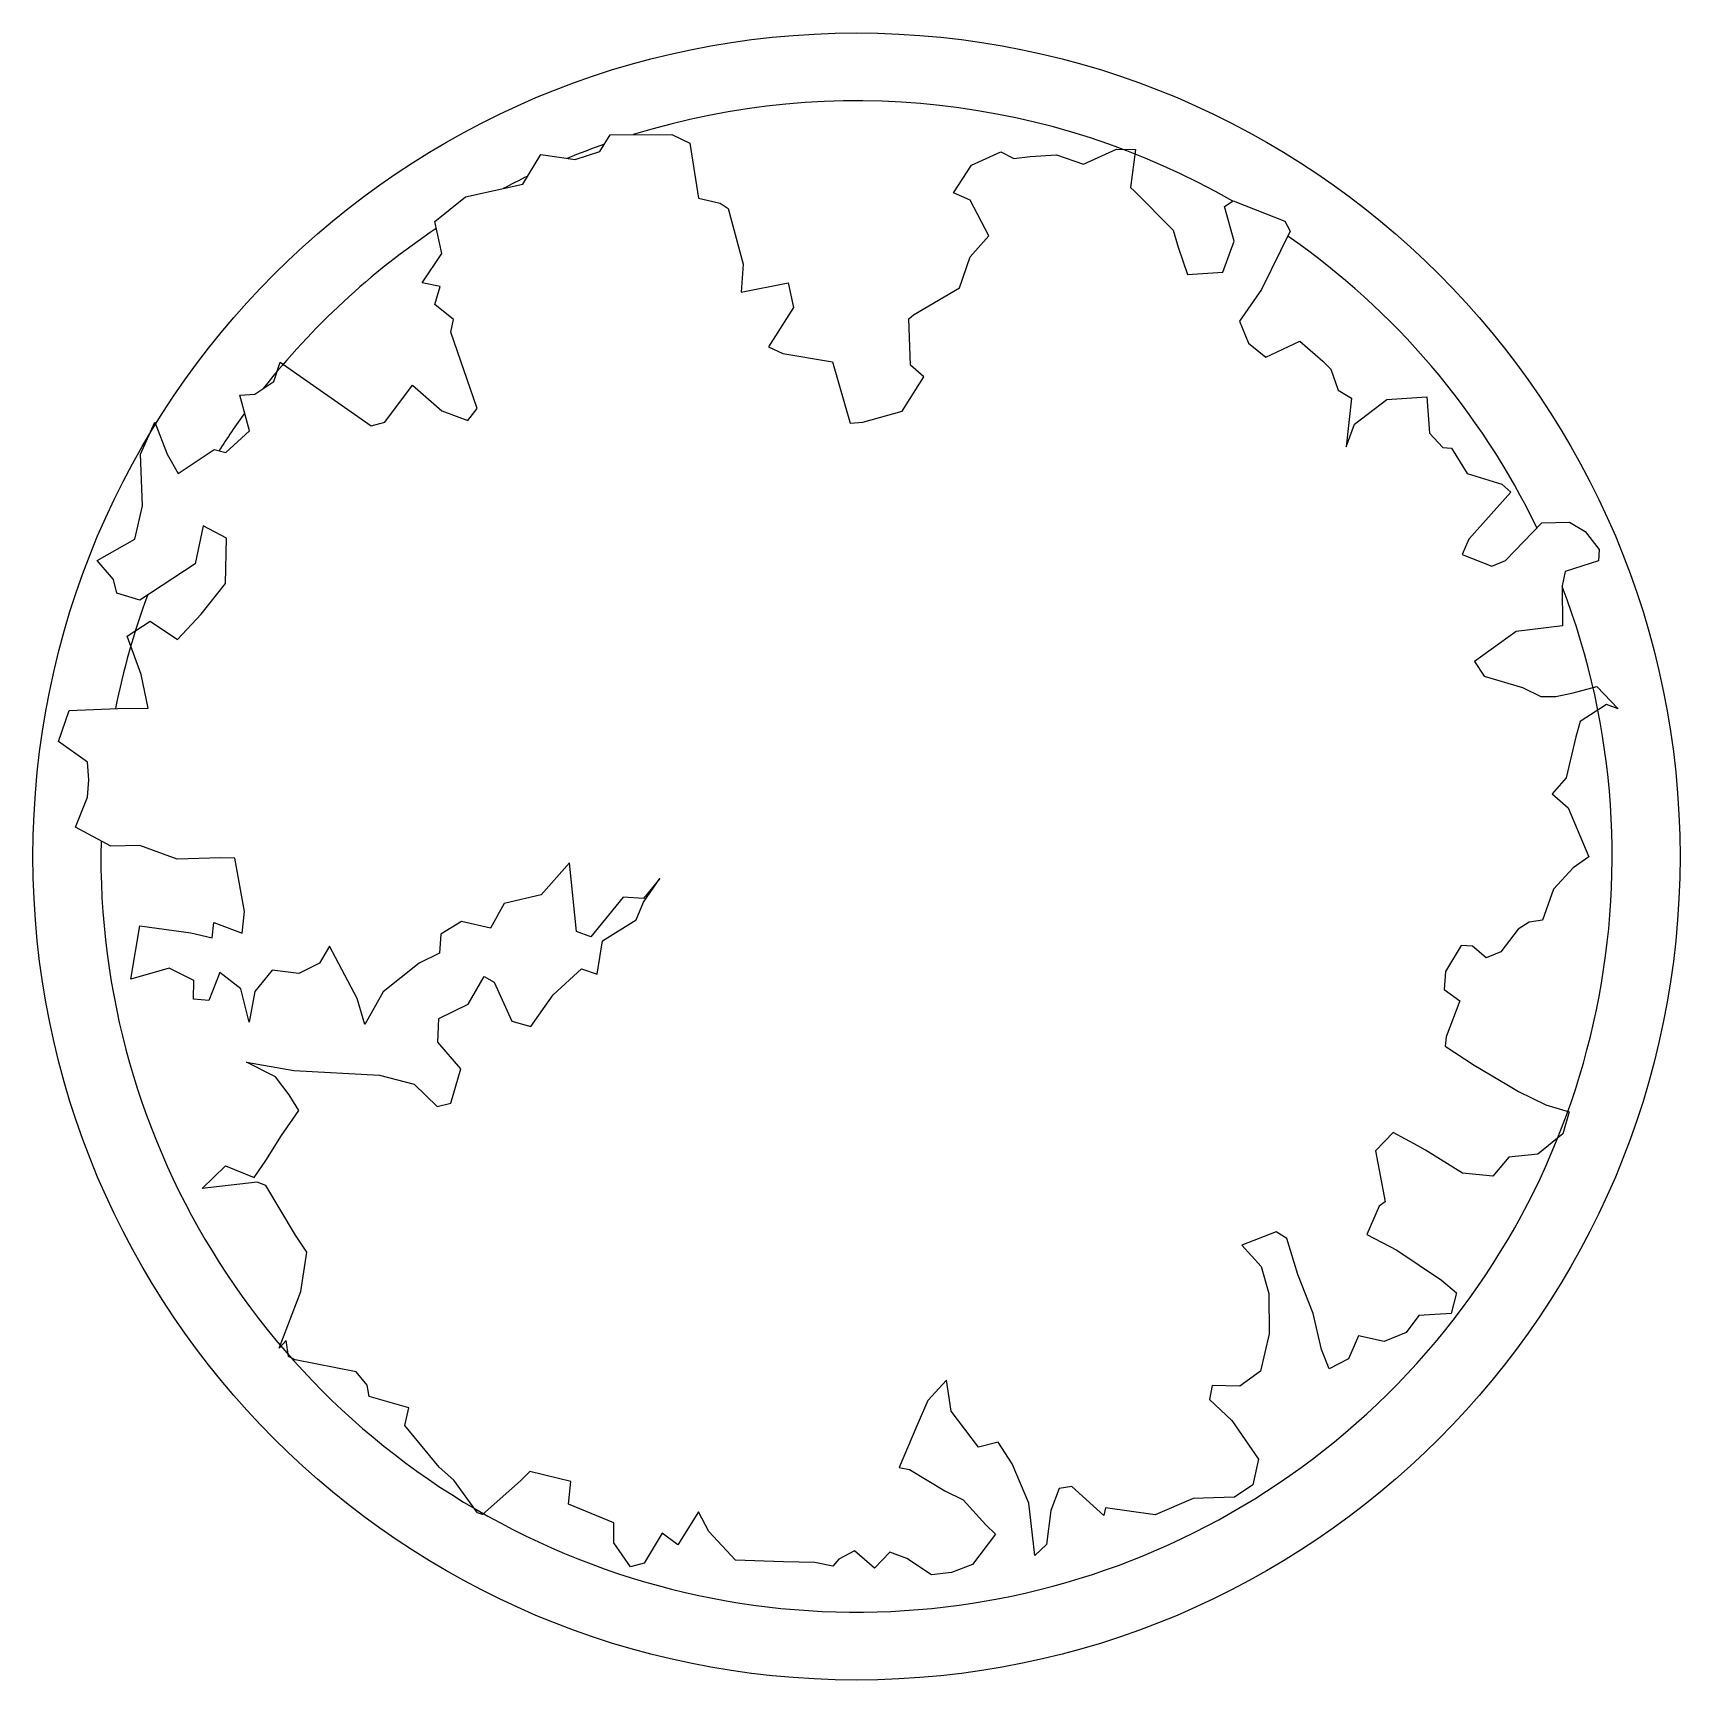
# Model space of a CAD drawing. Extents: x -0.364 to 0.364, y -0.364 to 0.364.
import ezdxf

# ---------------------------------------------------------------- set-up
doc = ezdxf.new("R2010")
doc.units = 0
doc.header["$LTSCALE"] = 0.5
doc.layers.add('P-ARVORE', color=7, linetype='CONTINUOUS')

msp = doc.modelspace()

# ---------------------------------------------------------------- linework, layer by layer
at = {"layer": 'P-ARVORE', "color": 0}
msp.add_lwpolyline([(-0.08689, -0.00968), (-0.09414, -0.01848), (-0.10301, -0.01789), (-0.11736, -0.03549), (-0.12369, -0.03307), (-0.12683, -0.00278), (-0.13924, -0.01692), (-0.15564, -0.02082), (-0.1616, -0.03171), (-0.17446, -0.02871), (-0.18359, -0.03431), (-0.18421, -0.04268), (-0.19325, -0.0471), (-0.20909, -0.0598), (-0.20909, -0.0598), (-0.21715, -0.07415), (-0.22056, -0.06271), (-0.23273, -0.03968), (-0.23724, -0.04714), (-0.24627, -0.05172), (-0.25804, -0.05016), (-0.26575, -0.05966), (-0.26821, -0.07315), (-0.272, -0.0584), (-0.2813, -0.05117), (-0.28615, -0.06365), (-0.29286, -0.06309), (-0.29273, -0.05475), (-0.30359, -0.04929), (-0.32059, -0.05423), (-0.31663, -0.03065), (-0.29411, -0.03368), (-0.28463, -0.03589), (-0.2839, -0.02918), (-0.27143, -0.03387), (-0.27039, -0.0243), (-0.27459, -0.00075), (-0.28076, -0.00065), (-0.30005, -0.00124), (-0.31661, 0.00484), (-0.32942, 0.00451), (-0.34497, 0.01299), (-0.33966, 0.02617), (-0.33916, 0.03387), (-0.33967, 0.04167), (-0.35243, 0.05083), (-0.34782, 0.06446), (-0.32622, 0.06537), (-0.3129, 0.06557), (-0.31603, 0.08036), (-0.32214, 0.0973), (-0.31207, 0.10395), (-0.29988, 0.09591), (-0.28945, 0.10709), (-0.27867, 0.12062), (-0.27831, 0.14064), (-0.28866, 0.14613), (-0.29206, 0.12925), (-0.3165, 0.11316), (-0.32671, 0.11633), (-0.32827, 0.12239), (-0.33548, 0.13075), (-0.31877, 0.14017), (-0.31539, 0.15489), (-0.31621, 0.17766), (-0.30997, 0.1919), (-0.30455, 0.17776), (-0.29966, 0.16924), (-0.28369, 0.17978), (-0.2786, 0.17845), (-0.26806, 0.18797), (-0.27243, 0.20384), (-0.26579, 0.20428), (-0.25732, 0.20983), (-0.25454, 0.21834), (-0.21439, 0.1903), (-0.20833, 0.19186), (-0.19606, 0.20815), (-0.18316, 0.19683), (-0.17172, 0.19258), (-0.16756, 0.19785), (-0.17926, 0.23158), (-0.17795, 0.23716), (-0.18622, 0.24379), (-0.18391, 0.25177), (-0.19184, 0.25342), (-0.18319, 0.26631), (-0.18627, 0.28044), (-0.17265, 0.29133), (-0.14736, 0.29697), (-0.13939, 0.31016), (-0.12424, 0.30781), (-0.12424, 0.30781), (-0.11331, 0.31136), (-0.10879, 0.31881), (-0.08164, 0.31892), (-0.07356, 0.31511), (-0.06982, 0.29086), (-0.06017, 0.28866), (-0.05668, 0.28622), (-0.05008, 0.26166), (-0.05094, 0.24927), (-0.03022, 0.25345), (-0.02784, 0.24244), (-0.03887, 0.22506), (-0.03251, 0.22214), (-0.01062, 0.21857), (-0.00285, 0.19142), (0.00279, 0.19179), (0.02013, 0.19675), (0.02981, 0.21188), (0.02381, 0.21698), (0.02314, 0.23744), (0.02519, 0.23923), (0.04557, 0.25123), (0.05018, 0.26486), (0.0584, 0.27422), (0.05022, 0.28985), (0.04284, 0.29321), (0.05087, 0.30539), (0.06382, 0.31124), (0.06952, 0.30827), (0.07678, 0.30925), (0.0884, 0.31), (0.10034, 0.30578), (0.1149, 0.3124), (0.12324, 0.31228), (0.121, 0.29547), (0.12277, 0.29392), (0.13989, 0.2767), (0.14205, 0.26918), (0.14617, 0.25712), (0.16176, 0.25813), (0.16687, 0.2718), (0.16254, 0.28718), (0.16638, 0.28959), (0.18913, 0.28058), (0.19157, 0.27624), (0.17893, 0.25042), (0.16917, 0.23645), (0.17314, 0.22672), (0.18087, 0.22055), (0.1959, 0.2277), (0.20598, 0.21886), (0.20955, 0.21526), (0.21282, 0.20597), (0.21871, 0.20252), (0.21627, 0.18102), (0.21996, 0.19094), (0.23424, 0.20187), (0.252, 0.20303), (0.25305, 0.18693), (0.25896, 0.18065), (0.2628, 0.1804), (0.2697, 0.16919), (0.285, 0.16452), (0.28907, 0.16095), (0.27042, 0.14024), (0.26753, 0.13339), (0.2807, 0.12825), (0.2867, 0.13081), (0.30278, 0.14735), (0.31493, 0.14764), (0.32186, 0.1436), (0.32804, 0.13567), (0.3277, 0.13065), (0.31301, 0.12586), (0.31175, 0.11961), (0.31191, 0.10196), (0.31191, 0.10196), (0.29141, 0.09946), (0.29141, 0.09946), (0.27295, 0.08609), (0.2772, 0.0797), (0.29419, 0.07464), (0.30228, 0.07067), (0.30895, 0.07061), (0.31651, 0.07226), (0.32699, 0.07511), (0.33646, 0.06523), (0.33134, 0.06707), (0.31966, 0.05964), (0.31777, 0.05285), (0.31345, 0.03474), (0.30725, 0.02767), (0.31432, 0.02147), (0.32355, -0.00009), (0.31655, -0.00505), (0.30783, -0.01445), (0.30305, -0.02809), (0.29711, -0.02897), (0.29232, -0.03212), (0.28464, -0.04212), (0.27814, -0.04471), (0.27214, -0.0396), (0.26712, -0.03926), (0.26021, -0.05087), (0.25956, -0.05875), (0.26655, -0.06379), (0.26043, -0.07969), (0.26002, -0.08371), (0.2729, -0.0922), (0.28729, -0.10076), (0.29249, -0.10376), (0.30453, -0.10964), (0.31474, -0.11281), (0.31204, -0.12248), (0.30096, -0.13153), (0.28822, -0.13286), (0.28109, -0.14116), (0.26768, -0.13987), (0.25136, -0.12977), (0.2479, -0.12783), (0.23701, -0.12187), (0.22922, -0.13004), (0.23352, -0.15259), (0.2308, -0.15443), (0.22546, -0.16695), (0.23874, -0.17391), (0.25843, -0.18712), (0.26496, -0.1927), (0.26272, -0.20184), (0.24845, -0.20277), (0.24278, -0.21031), (0.23304, -0.21427), (0.22171, -0.21168), (0.21738, -0.22196), (0.20883, -0.22635), (0.20544, -0.21774), (0.20173, -0.20182), (0.19495, -0.1846), (0.19008, -0.16875), (0.18539, -0.16572), (0.17028, -0.17171), (0.17873, -0.18115), (0.18217, -0.19309), (0.18233, -0.21091), (0.1784, -0.22733), (0.16933, -0.23392), (0.15716, -0.23371), (0.15589, -0.2398), (0.16583, -0.24915), (0.1776, -0.26621), (0.17501, -0.27754), (0.16704, -0.28306), (0.14874, -0.28358), (0.13189, -0.29085), (0.11003, -0.28777), (0.10925, -0.29116), (0.09508, -0.27825), (0.08947, -0.27912), (0.08577, -0.28885), (0.08392, -0.30397), (0.07874, -0.30881), (0.07606, -0.28565), (0.06877, -0.2683), (0.06264, -0.2587), (0.05396, -0.26094), (0.04176, -0.24507), (0.0397, -0.23137), (0.03145, -0.24024), (0.02668, -0.25155), (0.01888, -0.26989), (0.02344, -0.27076), (0.03905, -0.28024), (0.04714, -0.28421), (0.05719, -0.29522), (0.06145, -0.29927), (0.05117, -0.31277), (0.0419, -0.31621), (0.03313, -0.31728), (0.02217, -0.31016), (0.01466, -0.30732), (0.00795, -0.31442), (-0.00088, -0.30667), (-0.0078, -0.31045), (-0.01044, -0.31345), (-0.01838, -0.3118), (-0.03222, -0.31154), (-0.05344, -0.31076), (-0.06525, -0.2982), (-0.06982, -0.2895), (-0.07886, -0.30408), (-0.08587, -0.29887), (-0.09383, -0.31222), (-0.09989, -0.31378), (-0.10726, -0.3031), (-0.10716, -0.29426), (-0.12719, -0.28607), (-0.12618, -0.27601), (-0.14429, -0.27169), (-0.14836, -0.27579), (-0.16522, -0.29071), (-0.16744, -0.28986), (-0.17787, -0.27554), (-0.18441, -0.2698), (-0.18441, -0.2698), (-0.19944, -0.25129), (-0.19778, -0.24352), (-0.21527, -0.23849), (-0.2161, -0.23355), (-0.22098, -0.2277), (-0.22098, -0.2277), (-0.24799, -0.22229), (-0.25092, -0.22082), (-0.25188, -0.21372), (-0.25498, -0.21725), (-0.24545, -0.19214), (-0.24275, -0.1748), (-0.24774, -0.16729), (-0.26084, -0.14532), (-0.26476, -0.14391), (-0.28908, -0.14666), (-0.27867, -0.13664), (-0.26606, -0.14182), (-0.26089, -0.13432), (-0.25395, -0.12321), (-0.24633, -0.11221), (-0.25061, -0.10533), (-0.25663, -0.09739), (-0.26938, -0.09089), (-0.24848, -0.09452), (-0.21069, -0.09656), (-0.19544, -0.10056), (-0.1853, -0.1104), (-0.17922, -0.10901), (-0.17472, -0.09372), (-0.18498, -0.08205), (-0.1845, -0.07152), (-0.17158, -0.06518), (-0.16454, -0.05306), (-0.16005, -0.05544), (-0.15226, -0.07276), (-0.14378, -0.07504), (-0.13403, -0.06107), (-0.12144, -0.04959), (-0.11462, -0.05197), (-0.11225, -0.03732), (-0.09736, -0.02802), (-0.09404, -0.02014), (-0.08689, -0.00968)], dxfattribs=at)
msp.add_circle((0, 0), 0.36378, dxfattribs=at)
for start, end in [(60.14013, 107.20065), (109.47772, 112.50737), (115.78661, 117.88878), (123.78586, 141.73375), (25.7672, 55.19598), (144.06091, 147.52292), (178.82377, 20.92988), (159.78897, 168.7139)]:
    msp.add_arc((0, 0), 0.33378, start, end, dxfattribs=at)

doc.saveas('drawing.dxf')
